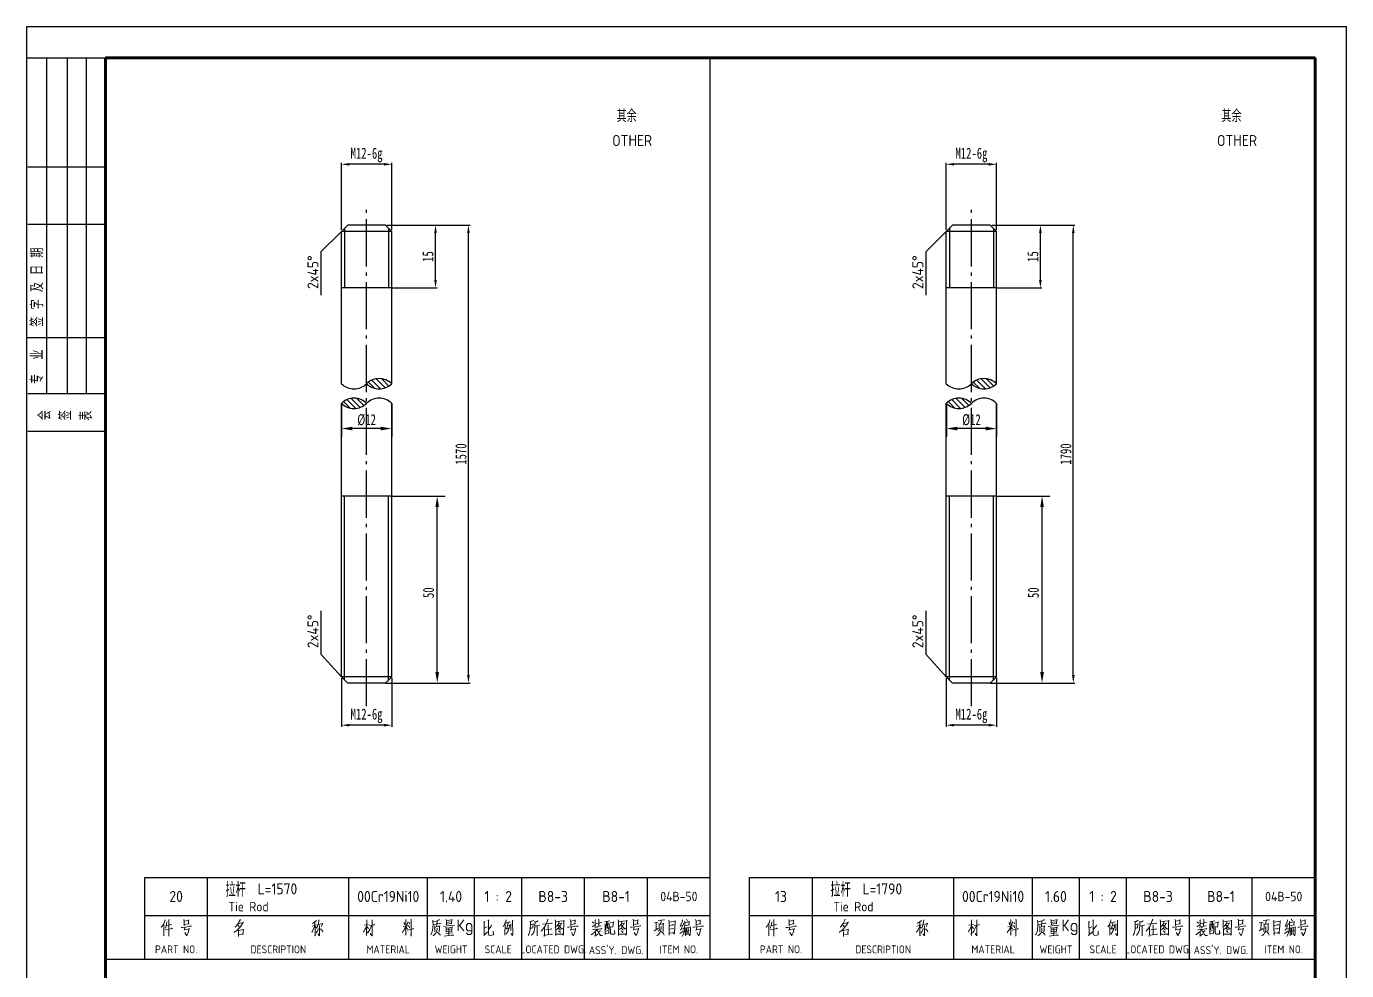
# Model space of a CAD drawing. Extents: x 3752 to 5058, y 2005 to 3221.
# Drawn here: x 4637.6 to 5057.8, y 2298.1 to 2598.7 of the extents above; entities that cross this region are included whole.
import ezdxf
from ezdxf.enums import TextEntityAlignment as Align

# ---------------------------------------------------------------- set-up
doc = ezdxf.new("R2010")
doc.units = 0
doc.linetypes.add('CENTER', pattern=[20, 15, -2, 1, -2])
doc.linetypes.add('DIVIDE', pattern=[18, 10, -2, 1, -2, 1, -2])
doc.layers.get('0').update_dxf_attribs({"linetype": 'CONTINUOUS'})
doc.layers.get('Defpoints').update_dxf_attribs({"linetype": 'CONTINUOUS'})
for name, color, linetype in [('1', 7, 'CONTINUOUS'), ('2', 1, 'CONTINUOUS'), ('3', 2, 'CENTER'), ('4', 6, 'DIVIDE'), ('标注', 7, 'CONTINUOUS')]:
    doc.layers.add(name, color=color, linetype=linetype)
doc.styles.add('ACISOTS', font='isocp.shx', dxfattribs={"height": 1, "bigfont": 'gbcbig.shx'})
doc.styles.add('HZ5', font='GungsuhChe.ttf', dxfattribs={"width": 0.75})
doc.dimstyles.new('2', dxfattribs={"dimtxt": 3.5, "dimasz": 2.5, "dimexe": 0.5, "dimexo": 0.5, "dimtad": 1, "dimdec": 0, "dimlfac": 2, "dimzin": 0, "dimdsep": 46, "dimtxsty": 'HZ5', "dimcen": 0, "dimadec": 0, "dimazin": 0, "dimtfac": 0.857143, "dimtdec": 0, "dimtmove": 0, "dimatfit": 0, "dimfxl": 0, "dimtvp": 1.5, "dimtolj": 1, "dimtzin": 0, "dimarcsym": 0})
doc.dimstyles.new('STANDARD$0', dxfattribs={"dimtxt": 3.5, "dimasz": 3.5, "dimexe": 1.5, "dimexo": 0, "dimgap": 1.2, "dimtad": 1, "dimdec": 4, "dimzin": 0, "dimdsep": 46, "dimtxsty": 'HZ5', "dimcen": 0.09, "dimadec": 0, "dimazin": 0, "dimtfac": 0.857143, "dimtdec": 4, "dimtofl": 0, "dimtmove": 2, "dimatfit": 3, "dimfxl": 0, "dimtolj": 1, "dimtzin": 0, "dimarcsym": 0})

# ---------------------------------------------------------------- blocks, each defined once
blk = doc.blocks.new('*U110')
at = {"color": 7, "lineweight": 0}
for points in [[(716.22, 1178.45), (716.06, 1177.89), (715.83, 1177.37), (715.57, 1176.89), (715.31, 1176.5), (715.12, 1176.24), (714.98, 1176.07)], [(715.83, 1177.23), (715.86, 1174.64), (715.86, 1173.9), (715.86, 1173.38), (715.83, 1173.64), (715.86, 1174.12)], [(716.77, 1177.89), (716.67, 1177.19), (716.55, 1176.58), (716.41, 1176.15), (716.32, 1175.89)], [(716.77, 1176.67), (718.26, 1177.06), (718.11, 1177.06), (717.84, 1176.93)], [(717.39, 1178.62), (717.49, 1178.45), (717.42, 1178.54), (717.45, 1173.34), (717.42, 1173.73), (717.45, 1174.37)], [(721.31, 1176.11), (721.74, 1176.11), (722.58, 1176.19), (724.66, 1176.5), (724.43, 1176.54), (724.1, 1176.45)], [(722.19, 1178.62), (722.32, 1178.1), (722.32, 1176.58), (722.32, 1176.97), (723.88, 1177.19), (723.62, 1177.19), (723.68, 1178.27), (723.71, 1178.45), (723.78, 1178.31), (723.56, 1178.27), (722.32, 1178.1)], [(739.65, 1177.38), (739.75, 1177.34), (741.21, 1177.65), (741.11, 1177.73), (740.85, 1177.3), (740.57, 1176.82), (740.27, 1176.43), (739.95, 1176.04), (739.59, 1175.65), (739.2, 1175.26), (738.78, 1174.92), (738.72, 1174.87), (738.45, 1174.7), (738.19, 1174.48)], [(740.11, 1178.73), (740.07, 1178.43), (739.68, 1177.73), (739.46, 1177.3), (739.2, 1176.91), (738.87, 1176.48), (738.55, 1176.18)], [(739.3, 1176.91), (739.36, 1176.87), (739.72, 1176.48), (739.75, 1176.26), (739.62, 1176.57)], [(763.89, 1176.65), (763.7, 1176.09), (763.47, 1175.61), (763.28, 1175.14), (763.08, 1174.87), (762.86, 1174.53)], [(762.99, 1176.48), (764.48, 1176.87)], [(764.35, 1178.39), (764.28, 1178.21), (763.86, 1177.86), (763.41, 1177.56), (763.02, 1177.38)], [(763.89, 1177.73), (763.93, 1174.31), (763.96, 1173.36), (763.89, 1173.53), (763.93, 1173.92)], [(765.2, 1178.55), (765.17, 1178.34), (765, 1177.43), (764.87, 1176.82), (764.64, 1176.09)], [(765.26, 1176.69), (765.42, 1176.48), (765.36, 1176.52), (765.39, 1174.22), (765.39, 1173.67), (765.36, 1173.36), (764.84, 1174.06), (765.36, 1173.44)], [(764.93, 1177), (766.4, 1177.3), (766.26, 1177.34), (765.98, 1176.39)], [(780.4, 1176.63), (780.08, 1175.98), (779.82, 1175.37), (779.55, 1174.98), (779.27, 1174.55)], [(779.52, 1176.76), (780.98, 1177.02)], [(780.37, 1178.49), (780.4, 1178.27), (780.33, 1173.55), (780.27, 1173.82), (780.37, 1174.64)], [(781.93, 1176.67), (781.67, 1176.07), (781.34, 1175.37), (781.05, 1174.9), (780.86, 1174.55), (780.66, 1174.33)], [(781.25, 1176.72), (782.84, 1176.93), (782.74, 1176.97), (782.54, 1176.89)], [(782.06, 1178.54), (782.09, 1178.31), (782.09, 1173.77), (782.06, 1173.51), (782.03, 1173.43), (781.47, 1174.16), (782.03, 1173.51)], [(791.93, 1176.42), (793.51, 1176.63)], [(792.18, 1177.67), (792.41, 1177.28), (792.44, 1177.11), (792.44, 1176.93)], [(792.8, 1178.62), (792.86, 1178.36), (792.83, 1173.59), (792.77, 1173.86), (792.83, 1174.37)], [(793.42, 1177.89), (793.42, 1177.67), (792.99, 1176.54)], [(793.7, 1176.67), (793.9, 1176.37), (794, 1176.15), (794.03, 1175.94)], [(793.77, 1177.8), (794.03, 1177.37), (794.06, 1177.19)], [(794.48, 1178.66), (794.55, 1178.36), (794.48, 1173.29), (794.42, 1173.68), (794.48, 1174.21)], [(801.4, 1178.39), (801.46, 1177.95), (801.49, 1176.91), (801.46, 1176.26), (801.4, 1175.74), (801.33, 1175.22), (801.21, 1174.66), (801.04, 1174.27), (800.91, 1173.92), (800.75, 1173.71)], [(803.57, 1178.6), (803.48, 1178.47), (803.06, 1178.3), (802.44, 1178.12), (801.53, 1177.91)], [(801.72, 1177.04), (804.06, 1177.43), (803.93, 1177.47), (803.7, 1177.38)], [(801.98, 1176.57), (802.05, 1176.18), (802.05, 1174.66), (802.02, 1174.87), (802.05, 1175.14)], [(802.05, 1176.18), (803.64, 1176.48), (803.54, 1176.57), (803.51, 1176), (803.51, 1175.35), (803.48, 1174.96), (803.41, 1174.66), (803.41, 1174.92), (803.48, 1175.18)], [(802.76, 1178.12), (802.76, 1177.82), (802.63, 1176.26)], [(804.8, 1176.39), (805.97, 1176.57), (808.28, 1176.82)], [(805.65, 1178.64), (805.75, 1178.21), (805.78, 1176.87), (805.68, 1177.08), (807.5, 1177.3), (807.4, 1177.3), (807.5, 1178.6), (807.59, 1178.51), (805.75, 1178.25)], [(805.75, 1177.65), (807.05, 1177.86)], [(811.25, 1178.45), (809.94, 1176.7), (809.5, 1176.7)], [(809.5, 1174.95), (809.5, 1178.45)], [(809.94, 1176.7), (811.25, 1174.95)], [(812.12, 1174.37), (812.56, 1173.79), (813.43, 1173.79), (813.87, 1174.37), (813.87, 1176.7), (813.43, 1177.29), (812.56, 1177.29), (812.12, 1176.7), (812.12, 1175.53), (812.56, 1174.95), (813.87, 1174.95)], [(817.6, 1178), (817.92, 1177.73), (817.72, 1177.82), (817.79, 1173.67), (817.6, 1173.49), (818.83, 1174.66)], [(818.92, 1178.47), (819.19, 1178.16), (819.09, 1178.25), (819.09, 1177.34), (819.09, 1176.43), (819.09, 1175.61), (819.09, 1175), (819.09, 1174.96), (819.09, 1174.79), (819.12, 1173.97), (819.22, 1173.75), (819.34, 1173.62), (819.64, 1173.53), (820.23, 1173.58), (820.65, 1173.71), (820.68, 1173.75), (820.62, 1174.87)], [(819.09, 1175.4), (820.03, 1176.52), (820.19, 1176.91)], [(824.77, 1178.47), (824.73, 1178.25), (824.34, 1177.3), (824.02, 1176.73), (823.76, 1176.22)], [(824.41, 1177.3), (824.38, 1173.62), (824.34, 1173.88), (824.34, 1173.92), (824.38, 1174.31)], [(825.32, 1177.47), (825.35, 1177.38), (825.19, 1176.78), (825.03, 1176.22), (824.87, 1175.83), (824.73, 1175.53)], [(825.32, 1176.65), (825.97, 1176.78), (825.91, 1176.91), (825.84, 1176.43), (825.71, 1176), (825.65, 1175.65), (825.51, 1175.31), (825.35, 1175), (825.19, 1174.66), (825.03, 1174.4), (824.87, 1174.1), (824.73, 1173.97)], [(824.8, 1177.61), (824.87, 1177.56), (824.93, 1177.56), (826.07, 1177.82), (825.97, 1177.82), (825.8, 1177.73)], [(826.75, 1178.43), (826.88, 1178.25), (826.81, 1178.21), (826.84, 1173.92), (826.84, 1173.88), (826.81, 1173.62), (826.75, 1173.53), (826.23, 1174.18), (826.75, 1173.58), (826.81, 1173.75)], [(826.26, 1177.26), (826.33, 1177.17), (826.26, 1177.13), (826.26, 1175.05), (826.23, 1175.26), (826.26, 1175.53)], [(833.42, 1178.39), (833.3, 1178.3), (832.42, 1177.73), (832.35, 1178.08), (832.45, 1177.73), (832.45, 1176.61), (832.42, 1175.91), (832.39, 1175.44), (832.32, 1174.96), (832.22, 1174.53), (832.1, 1174.1), (831.93, 1173.79), (831.8, 1173.53)], [(832.52, 1175.79), (832.58, 1175.83), (833.33, 1175.95), (833.23, 1175.91), (833.33, 1177.26), (833.39, 1177.08), (832.49, 1176.87)], [(834.95, 1178.21), (834.43, 1177.86), (833.95, 1177.73), (833.88, 1178.08), (833.95, 1177.56), (833.92, 1177.04), (833.88, 1176.48), (833.84, 1176), (833.78, 1175.56), (833.72, 1175.09), (833.62, 1174.75), (833.46, 1174.48), (833.3, 1174.18), (833.13, 1173.92), (832.97, 1173.71), (832.81, 1173.53)], [(833.92, 1176.52), (835.37, 1176.78), (835.27, 1176.82), (835.12, 1176.73)], [(834.66, 1176.61), (834.66, 1173.4), (834.62, 1173.62), (834.66, 1173.97)], [(837.97, 1178.73), (837.94, 1178.39), (837.9, 1178.25), (837.58, 1177.38), (837.35, 1176.87), (837.06, 1176.39), (837.03, 1176.3), (836.77, 1175.91), (836.47, 1175.53), (836.18, 1175.18), (835.93, 1174.87)], [(836.35, 1177.08), (839.37, 1177.43), (839.17, 1177.47), (838.87, 1177.34)], [(838.1, 1176.91), (838.17, 1176.69), (838.2, 1173.79)], [(840.4, 1178.51), (840.47, 1177.95), (840.53, 1173.49), (840.5, 1173.97), (842.81, 1173.97), (842.64, 1174.01), (842.31, 1173.97)], [(840.5, 1177.95), (843.23, 1178.21), (843.13, 1178.34), (843.06, 1177.95), (843.03, 1174.06), (843, 1173.62), (842.78, 1173.97)], [(841.41, 1177.26), (841.54, 1177.21), (842.45, 1177.34), (842.35, 1177.47), (841.92, 1176.65), (841.61, 1176.22), (841.31, 1175.87), (841.02, 1175.56), (840.69, 1175.35)], [(841.57, 1177.91), (841.57, 1177.69), (841.28, 1177.04), (840.92, 1176.52), (840.76, 1176.3)], [(841.34, 1176.78), (841.44, 1176.78), (842.45, 1175.65), (842.81, 1175.65), (842.45, 1175.74), (842.28, 1175.83)], [(844.3, 1176.13), (844.72, 1176.13), (845.56, 1176.22), (847.64, 1176.52), (847.42, 1176.57), (847.09, 1176.48)], [(845.17, 1178.64), (845.3, 1178.12), (845.3, 1176.61), (845.3, 1177), (846.86, 1177.21), (846.6, 1177.21), (846.67, 1178.3), (846.7, 1178.47), (846.76, 1178.34), (846.53, 1178.3), (845.3, 1178.12)], [(852.1, 1177.84), (852.68, 1177.45)], [(852.1, 1176.28), (853.06, 1176.93)], [(853.03, 1178.54), (853.14, 1178.36), (853.1, 1178.4), (853.1, 1176.45), (853.06, 1175.85)], [(853.36, 1177.32), (855.24, 1177.62)], [(853.56, 1176.37), (854.98, 1176.58)], [(854.17, 1178.7), (854.27, 1178.49), (854.24, 1178.58), (854.2, 1176.5)], [(856.05, 1177.84), (857.78, 1178.19)], [(856.19, 1177.23), (856.22, 1176.97), (856.25, 1175.41), (856.25, 1174.98), (856.25, 1173.86), (856.22, 1174.16), (857.19, 1174.29), (857.39, 1174.16), (857.45, 1175.33), (857.51, 1177.37), (857.55, 1177.23), (856.22, 1176.97)], [(856.64, 1177.92), (856.64, 1176.93), (856.61, 1176.37), (856.54, 1175.94), (856.47, 1175.55), (856.35, 1175.33)], [(857.06, 1178.01), (857.03, 1175.98), (857.09, 1175.85), (857.25, 1175.8)], [(857.9, 1177.58), (858.98, 1177.76), (858.88, 1177.89), (858.68, 1176.28), (858.75, 1176.28), (857.93, 1176.15), (857.9, 1176.42), (857.9, 1175.98), (857.93, 1174.81), (857.93, 1174.51), (857.97, 1174.33), (858, 1174.16), (858.1, 1174.07), (858.23, 1173.98), (858.42, 1173.94), (858.62, 1173.94), (859.17, 1173.98), (859.3, 1174.07), (859.36, 1174.12), (859.24, 1175.07), (859.3, 1174.12)], [(860.41, 1178.54), (860.47, 1177.97), (860.53, 1173.51), (860.5, 1173.98), (862.81, 1173.98), (862.64, 1174.03), (862.32, 1173.98)], [(860.5, 1177.97), (863.23, 1178.23), (863.13, 1178.36), (863.07, 1177.97), (863.03, 1174.07), (863, 1173.64), (862.77, 1173.98)], [(861.41, 1177.28), (861.54, 1177.23), (862.45, 1177.37), (862.35, 1177.5), (861.93, 1176.67), (861.61, 1176.24), (861.31, 1175.89), (861.02, 1175.59), (860.69, 1175.37)], [(861.57, 1177.92), (861.57, 1177.71), (861.28, 1177.06), (860.92, 1176.54), (860.76, 1176.33)], [(861.34, 1176.8), (861.44, 1176.8), (862.45, 1175.68), (862.81, 1175.68), (862.45, 1175.76), (862.28, 1175.85)], [(864.3, 1176.15), (864.72, 1176.15), (865.56, 1176.24), (867.64, 1176.54), (867.41, 1176.58), (867.09, 1176.5)], [(865.17, 1178.66), (865.3, 1178.15), (865.3, 1176.63), (865.3, 1177.02), (866.86, 1177.23), (866.6, 1177.23), (866.67, 1178.31), (866.7, 1178.49), (866.76, 1178.36), (866.54, 1178.31), (865.3, 1178.15)], [(871.92, 1177.56), (873.05, 1177.77), (872.5, 1177.69), (872.47, 1175.35), (871.85, 1175), (873.18, 1175.79)], [(873.15, 1178.21), (874.12, 1178.39), (875.13, 1178.51), (875.06, 1178.55), (874.9, 1178.51)], [(874.71, 1174.83), (874.71, 1175.22), (874.74, 1175.31), (874.77, 1177.43), (874.9, 1177.26), (873.44, 1177), (873.37, 1177.38), (873.44, 1177.04), (873.44, 1175.91), (873.4, 1175.09), (873.37, 1174.79), (873.37, 1175), (873.4, 1175.48)], [(873.87, 1177.08), (874.09, 1178.04), (874.09, 1178.34)], [(876.53, 1178.34), (876.62, 1177.77), (876.62, 1175.65), (876.65, 1174.22), (876.65, 1173.67), (876.62, 1174.22), (878.08, 1174.36), (877.92, 1174.44), (877.66, 1174.31)], [(876.65, 1177.77), (878.66, 1178.04), (878.57, 1178.16), (878.54, 1177.91), (878.31, 1174.4), (878.31, 1174.1), (878.27, 1173.97), (878.05, 1174.4)], [(876.65, 1176.69), (878.05, 1176.91), (877.92, 1176.96), (877.62, 1176.82)], [(880.9, 1178.51), (880.87, 1178.16), (880.16, 1176.39), (880.13, 1176.52), (880.9, 1176.65)], [(881.17, 1177.43), (881.17, 1177.13), (880.25, 1175.22), (880.19, 1175.31), (881.17, 1175.74)], [(881.52, 1178.04), (881.59, 1177.61), (881.59, 1176.82), (881.52, 1176.13), (881.45, 1175.44), (881.39, 1174.87), (881.26, 1174.4), (881.06, 1173.88), (880.75, 1173.23)], [(881.68, 1177.56), (881.72, 1177.61), (883.18, 1177.86), (883.05, 1178), (882.91, 1176.87), (883.11, 1176.87), (881.62, 1176.61)], [(882.1, 1178.73), (882.4, 1178.25), (882.43, 1178.04)], [(884.19, 1176.13), (884.61, 1176.13), (885.45, 1176.22), (887.52, 1176.52), (887.3, 1176.57), (886.97, 1176.48)], [(885.06, 1178.64), (885.19, 1178.12), (885.19, 1176.61), (885.19, 1177), (886.74, 1177.21), (886.49, 1177.21), (886.55, 1178.3), (886.59, 1178.47), (886.65, 1178.34), (886.42, 1178.3), (885.19, 1178.12)], [(716.25, 1175.33), (718.56, 1175.76), (718.39, 1175.8), (718.11, 1175.68)], [(722.55, 1176.19), (722.32, 1175.16), (722.25, 1175.33), (723.98, 1175.59), (723.88, 1175.76), (723.88, 1175.59), (723.68, 1174.85), (723.56, 1174.37), (723.39, 1173.98), (723.26, 1173.68), (723.17, 1173.47), (723.1, 1173.43), (722.51, 1174.42), (723.13, 1173.51)], [(739.46, 1175.35), (739.53, 1175.22), (739.59, 1174.13), (739.62, 1174.01), (739.62, 1173.23), (739.59, 1173.58), (739.59, 1173.71), (741.18, 1173.92), (741.15, 1173.92), (740.99, 1173.92), (741.15, 1175.53), (741.21, 1175.44), (741.11, 1175.4), (739.56, 1175.14)], [(763.93, 1176.34), (764.35, 1176), (764.45, 1175.83)], [(764.97, 1175.79), (764.93, 1175.56), (764.58, 1174.79), (764.22, 1174.27)], [(765.71, 1175.65), (766.3, 1174.96), (766.4, 1174.61)], [(780.44, 1176.37), (780.89, 1175.85), (780.92, 1175.68)], [(792.77, 1176.37), (792.51, 1175.68), (792.21, 1175.16), (791.96, 1174.81), (791.69, 1174.51)], [(792.83, 1176.15), (793.25, 1175.76), (793.35, 1175.64)], [(793.28, 1175.16), (795.26, 1175.68), (795.13, 1175.72), (794.9, 1175.59)], [(802.76, 1175.83), (802.76, 1175.61), (802.7, 1175.05), (802.6, 1174.7), (802.5, 1174.44), (802.37, 1174.22), (802.21, 1174.01), (801.98, 1173.79), (801.75, 1173.62), (801.59, 1173.53), (801.46, 1173.44)], [(802.79, 1174.57), (803.25, 1174.27), (803.48, 1174.06), (803.67, 1173.83), (803.84, 1173.58)], [(805.03, 1173.32), (806.56, 1173.49), (807.31, 1173.58), (808.09, 1173.58), (807.98, 1173.62), (807.5, 1173.58)], [(805.55, 1174.1), (807.63, 1174.31)], [(805.58, 1176.18), (805.68, 1175.83), (805.71, 1174.79), (805.71, 1174.57), (805.61, 1174.7), (806.62, 1174.83), (807.53, 1174.87), (807.4, 1174.92), (807.56, 1176.26), (807.7, 1176.18), (806.59, 1176), (805.68, 1175.87)], [(806, 1175.35), (807.14, 1175.48)], [(806.56, 1176), (806.56, 1173.49)], [(817.95, 1175.95), (818.67, 1176.22)], [(824.99, 1176), (825.29, 1175.74), (825.35, 1175.53)], [(836.96, 1176.09), (836.96, 1173.83), (836.93, 1173.4), (836.9, 1173.23), (836.9, 1173.58), (836.96, 1174.06)], [(837.22, 1173.67), (839.53, 1173.92), (839.37, 1173.97), (839.33, 1173.97), (839.07, 1173.88)], [(837.39, 1175.31), (837.45, 1175.31), (839.14, 1175.56), (839.07, 1175.65), (838.87, 1175.56)], [(841.38, 1174.96), (841.8, 1174.66), (842, 1174.44)], [(841.5, 1175.7), (841.86, 1175.4), (842.03, 1175.18)], [(845.53, 1176.22), (845.3, 1175.18), (845.24, 1175.35), (846.96, 1175.61), (846.86, 1175.79), (846.86, 1175.61), (846.67, 1174.87), (846.53, 1174.4), (846.37, 1174.01), (846.25, 1173.71), (846.14, 1173.49), (846.08, 1173.44), (845.5, 1174.44), (846.11, 1173.53)], [(853.65, 1175.46), (853.56, 1175.29), (853.2, 1174.85), (852.75, 1174.42), (852.19, 1174.03), (851.77, 1173.73)], [(852.25, 1175.29), (855.21, 1175.64), (855.11, 1175.72), (854.88, 1175.64)], [(853.14, 1174.72), (853.14, 1174.46), (853.1, 1173.34), (853.03, 1173.25), (853.95, 1174.07)], [(853.56, 1176.15), (853.72, 1175.85)], [(853.65, 1175.33), (853.88, 1174.9), (854.14, 1174.42), (854.43, 1173.98), (854.72, 1173.59), (854.82, 1173.51), (855.44, 1173.55), (854.79, 1173.59), (854.63, 1173.77)], [(854.66, 1175.11), (854.63, 1174.98), (854.11, 1174.55)], [(857.09, 1175.11), (856.54, 1174.94)], [(861.38, 1174.98), (861.8, 1174.68), (861.99, 1174.46)], [(861.5, 1175.72), (861.86, 1175.41), (862.03, 1175.2)], [(865.53, 1176.24), (865.3, 1175.2), (865.24, 1175.37), (866.96, 1175.64), (866.86, 1175.8), (866.86, 1175.64), (866.67, 1174.9), (866.54, 1174.42), (866.37, 1174.03), (866.25, 1173.73), (866.15, 1173.51), (866.08, 1173.47), (865.5, 1174.46), (866.11, 1173.55)], [(872.63, 1173.4), (873.05, 1173.67), (873.37, 1173.97), (873.63, 1174.36), (873.9, 1174.83), (873.99, 1175.44), (874.06, 1175.95), (874.06, 1176.39)], [(874.09, 1174.79), (874.51, 1174.44), (874.83, 1174.1), (874.97, 1173.88), (875.06, 1173.58)], [(876.65, 1175.53), (878.02, 1175.7), (877.89, 1175.74), (877.66, 1175.61)], [(881.1, 1174.87), (880, 1174.13)], [(881.59, 1176.09), (881.72, 1175.74), (881.72, 1175.65), (881.78, 1173.44), (881.72, 1173.79), (881.75, 1174.01)], [(881.75, 1175.83), (883.47, 1176.18), (883.34, 1176.26), (883.37, 1176.04), (883.37, 1174.96), (883.34, 1174.31), (883.3, 1173.79), (883.24, 1173.36), (882.95, 1173.79), (883.21, 1173.49)], [(881.98, 1174.83), (883.08, 1175.05)], [(882.2, 1175.83), (882.24, 1173.75)], [(882.69, 1175.91), (882.69, 1173.83)], [(885.42, 1176.22), (885.19, 1175.18), (885.12, 1175.35), (886.85, 1175.61), (886.74, 1175.79), (886.74, 1175.61), (886.55, 1174.87), (886.42, 1174.4), (886.26, 1174.01), (886.13, 1173.71), (886.03, 1173.49), (885.97, 1173.44), (885.39, 1174.44), (886, 1173.53)]]:
    blk.add_lwpolyline(points, dxfattribs=at)
blk = doc.blocks.new('*D118')
at = {"layer": 'Defpoints', "color": 0}
for p in [(4737.92, 2478.71), (4753.9, 2478.69), (4737.92, 2470.67)]:
    blk.add_point(p, dxfattribs=at)
at = {"layer": '标注', "color": 0}
for p, q in [((4737.92, 2478.71), (4737.92, 2468.17)), ((4753.9, 2478.69), (4753.9, 2468.17)), ((4750.4, 2470.67), (4741.42, 2470.67))]:
    blk.add_line(p, q, dxfattribs=at)
for points in [[(4741.42, 2471.25), (4741.42, 2470.08), (4737.92, 2470.67)], [(4750.4, 2471.25), (4750.4, 2470.08), (4753.9, 2470.67)]]:
    blk.add_solid(points, dxfattribs=at)
at = {"layer": '标注', "color": 0, "insert": (4745.91, 2473.42), "char_height": 3.5, "attachment_point": 5, "style": 'HZ5'}
blk.add_mtext('\\A1;%%C12', dxfattribs=at)
blk = doc.blocks.new('*D119')
at = {"layer": 'Defpoints', "color": 0}
for p in [(4737.9, 2391.66), (4753.9, 2391.66), (4737.9, 2376.23)]:
    blk.add_point(p, dxfattribs=at)
at = {"layer": '标注', "color": 0, "lineweight": -2}
for p, q in [((4737.9, 2391.16), (4737.9, 2375.73)), ((4753.9, 2391.16), (4753.9, 2375.73)), ((4751.4, 2376.23), (4740.4, 2376.23))]:
    blk.add_line(p, q, dxfattribs=at)
at = {"layer": '标注', "color": 0}
for points in [[(4740.4, 2376.65), (4740.4, 2375.81), (4737.9, 2376.23)], [(4751.4, 2376.65), (4751.4, 2375.81), (4753.9, 2376.23)]]:
    blk.add_solid(points, dxfattribs=at)
at = {"layer": '标注', "color": 0, "insert": (4745.9, 2379.19), "char_height": 3.5, "attachment_point": 5, "style": 'HZ5'}
blk.add_mtext('\\A1;M12-6g', dxfattribs=at)
blk = doc.blocks.new('*D120')
at = {"layer": 'Defpoints', "color": 0}
for p in [(4737.9, 2554.79), (4737.9, 2533.43), (4753.9, 2533.43)]:
    blk.add_point(p, dxfattribs=at)
at = {"layer": '标注', "color": 0, "lineweight": -2}
for p, q in [((4737.9, 2533.93), (4737.9, 2555.29)), ((4751.4, 2554.79), (4740.4, 2554.79)), ((4753.9, 2533.93), (4753.9, 2555.29))]:
    blk.add_line(p, q, dxfattribs=at)
at = {"layer": '标注', "color": 0}
for points in [[(4740.4, 2555.21), (4740.4, 2554.38), (4737.9, 2554.79)], [(4751.4, 2555.21), (4751.4, 2554.38), (4753.9, 2554.79)]]:
    blk.add_solid(points, dxfattribs=at)
at = {"layer": '标注', "color": 0, "insert": (4745.9, 2557.75), "char_height": 3.5, "attachment_point": 5, "style": 'HZ5'}
blk.add_mtext('\\A1;M12-6g', dxfattribs=at)
blk = doc.blocks.new('*D121')
at = {"layer": 'Defpoints', "color": 0}
for p in [(4753.9, 2449.16), (4768.38, 2449.16), (4751.9, 2389.66)]:
    blk.add_point(p, dxfattribs=at)
at = {"layer": '标注', "color": 0}
for p, q in [((4753.9, 2449.16), (4770.88, 2449.16)), ((4768.38, 2393.16), (4768.38, 2445.66)), ((4751.9, 2389.66), (4770.88, 2389.66))]:
    blk.add_line(p, q, dxfattribs=at)
for points in [[(4767.8, 2445.66), (4768.97, 2445.66), (4768.38, 2449.16)], [(4767.8, 2393.16), (4768.97, 2393.16), (4768.38, 2389.66)]]:
    blk.add_solid(points, dxfattribs=at)
at = {"layer": '标注', "color": 0, "insert": (4765.63, 2418.4), "char_height": 3.5, "attachment_point": 5, "rotation": 90, "style": 'HZ5'}
blk.add_mtext('\\A1;50', dxfattribs=at)
blk = doc.blocks.new('*D122')
at = {"layer": 'Defpoints', "color": 0}
for p in [(4751.9, 2535.43), (4778.32, 2535.43), (4751.9, 2389.66)]:
    blk.add_point(p, dxfattribs=at)
at = {"layer": '标注', "color": 0, "lineweight": -2}
for p, q in [((4752.4, 2535.43), (4778.82, 2535.43)), ((4778.32, 2392.16), (4778.32, 2532.93)), ((4752.4, 2389.66), (4778.82, 2389.66))]:
    blk.add_line(p, q, dxfattribs=at)
at = {"layer": '标注', "color": 0}
for points in [[(4777.91, 2532.93), (4778.74, 2532.93), (4778.32, 2535.43)], [(4777.91, 2392.16), (4778.74, 2392.16), (4778.32, 2389.66)]]:
    blk.add_solid(points, dxfattribs=at)
at = {"layer": '标注', "color": 0, "insert": (4775.95, 2462.54), "char_height": 3.5, "attachment_point": 5, "rotation": 90, "style": 'HZ5'}
blk.add_mtext('\\A1;1570', dxfattribs=at)
blk = doc.blocks.new('*D123')
at = {"layer": 'Defpoints', "color": 0}
for p in [(4751.9, 2535.43), (4767.85, 2535.43), (4753.57, 2515.43)]:
    blk.add_point(p, dxfattribs=at)
at = {"layer": '标注', "color": 0, "lineweight": -2}
for p, q in [((4752.4, 2535.43), (4768.35, 2535.43)), ((4767.85, 2517.93), (4767.85, 2532.93)), ((4754.07, 2515.43), (4768.35, 2515.43))]:
    blk.add_line(p, q, dxfattribs=at)
at = {"layer": '标注', "color": 0}
for points in [[(4767.43, 2532.93), (4768.26, 2532.93), (4767.85, 2535.43)], [(4767.43, 2517.93), (4768.26, 2517.93), (4767.85, 2515.43)]]:
    blk.add_solid(points, dxfattribs=at)
at = {"layer": '标注', "color": 0, "insert": (4765.47, 2525.43), "char_height": 3.5, "attachment_point": 5, "rotation": 90, "style": 'HZ5'}
blk.add_mtext('\\A1;15', dxfattribs=at)
blk = doc.blocks.new('*D136')
at = {"layer": 'Defpoints', "color": 0}
for p in [(4944.4, 2535.43), (4970.82, 2535.43), (4944.4, 2389.66)]:
    blk.add_point(p, dxfattribs=at)
at = {"layer": '标注', "color": 0, "lineweight": -2}
for p, q in [((4944.9, 2535.43), (4971.32, 2535.43)), ((4970.82, 2392.16), (4970.82, 2532.93)), ((4944.9, 2389.66), (4971.32, 2389.66))]:
    blk.add_line(p, q, dxfattribs=at)
at = {"layer": '标注', "color": 0}
for points in [[(4970.41, 2532.93), (4971.24, 2532.93), (4970.82, 2535.43)], [(4970.41, 2392.16), (4971.24, 2392.16), (4970.82, 2389.66)]]:
    blk.add_solid(points, dxfattribs=at)
at = {"layer": '标注', "color": 0, "insert": (4968.45, 2462.54), "char_height": 3.5, "attachment_point": 5, "rotation": 90, "style": 'HZ5'}
blk.add_mtext('\\A1;1790', dxfattribs=at)
blk = doc.blocks.new('*D135')
at = {"layer": 'Defpoints', "color": 0}
for p in [(4946.4, 2449.16), (4960.88, 2449.16), (4944.4, 2389.66)]:
    blk.add_point(p, dxfattribs=at)
at = {"layer": '标注', "color": 0}
for p, q in [((4946.4, 2449.16), (4963.38, 2449.16)), ((4960.88, 2393.16), (4960.88, 2445.66)), ((4944.4, 2389.66), (4963.38, 2389.66))]:
    blk.add_line(p, q, dxfattribs=at)
for points in [[(4960.3, 2445.66), (4961.47, 2445.66), (4960.88, 2449.16)], [(4960.3, 2393.16), (4961.47, 2393.16), (4960.88, 2389.66)]]:
    blk.add_solid(points, dxfattribs=at)
at = {"layer": '标注', "color": 0, "insert": (4958.13, 2418.4), "char_height": 3.5, "attachment_point": 5, "rotation": 90, "style": 'HZ5'}
blk.add_mtext('\\A1;50', dxfattribs=at)
blk = doc.blocks.new('*D133')
at = {"layer": 'Defpoints', "color": 0}
for p in [(4930.4, 2391.66), (4946.4, 2391.66), (4930.4, 2376.23)]:
    blk.add_point(p, dxfattribs=at)
at = {"layer": '标注', "color": 0, "lineweight": -2}
for p, q in [((4930.4, 2391.16), (4930.4, 2375.73)), ((4946.4, 2391.16), (4946.4, 2375.73)), ((4943.9, 2376.23), (4932.9, 2376.23))]:
    blk.add_line(p, q, dxfattribs=at)
at = {"layer": '标注', "color": 0}
for points in [[(4932.9, 2376.65), (4932.9, 2375.81), (4930.4, 2376.23)], [(4943.9, 2376.65), (4943.9, 2375.81), (4946.4, 2376.23)]]:
    blk.add_solid(points, dxfattribs=at)
at = {"layer": '标注', "color": 0, "insert": (4938.4, 2379.19), "char_height": 3.5, "attachment_point": 5, "style": 'HZ5'}
blk.add_mtext('\\A1;M12-6g', dxfattribs=at)
blk = doc.blocks.new('*D132')
at = {"layer": 'Defpoints', "color": 0}
for p in [(4930.42, 2478.71), (4946.4, 2478.69), (4930.42, 2470.67)]:
    blk.add_point(p, dxfattribs=at)
at = {"layer": '标注', "color": 0}
for p, q in [((4930.42, 2478.71), (4930.42, 2468.17)), ((4946.4, 2478.69), (4946.4, 2468.17)), ((4942.9, 2470.67), (4933.92, 2470.67))]:
    blk.add_line(p, q, dxfattribs=at)
for points in [[(4933.92, 2471.25), (4933.92, 2470.08), (4930.42, 2470.67)], [(4942.9, 2471.25), (4942.9, 2470.08), (4946.4, 2470.67)]]:
    blk.add_solid(points, dxfattribs=at)
at = {"layer": '标注', "color": 0, "insert": (4938.41, 2473.42), "char_height": 3.5, "attachment_point": 5, "style": 'HZ5'}
blk.add_mtext('\\A1;%%C12', dxfattribs=at)
blk = doc.blocks.new('*D134')
at = {"layer": 'Defpoints', "color": 0}
for p in [(4930.4, 2554.79), (4930.4, 2533.43), (4946.4, 2533.43)]:
    blk.add_point(p, dxfattribs=at)
at = {"layer": '标注', "color": 0, "lineweight": -2}
for p, q in [((4930.4, 2533.93), (4930.4, 2555.29)), ((4943.9, 2554.79), (4932.9, 2554.79)), ((4946.4, 2533.93), (4946.4, 2555.29))]:
    blk.add_line(p, q, dxfattribs=at)
at = {"layer": '标注', "color": 0}
for points in [[(4932.9, 2555.21), (4932.9, 2554.38), (4930.4, 2554.79)], [(4943.9, 2555.21), (4943.9, 2554.38), (4946.4, 2554.79)]]:
    blk.add_solid(points, dxfattribs=at)
at = {"layer": '标注', "color": 0, "insert": (4938.4, 2557.75), "char_height": 3.5, "attachment_point": 5, "style": 'HZ5'}
blk.add_mtext('\\A1;M12-6g', dxfattribs=at)
blk = doc.blocks.new('*D137')
at = {"layer": 'Defpoints', "color": 0}
for p in [(4944.4, 2535.43), (4960.35, 2535.43), (4946.07, 2515.43)]:
    blk.add_point(p, dxfattribs=at)
at = {"layer": '标注', "color": 0, "lineweight": -2}
for p, q in [((4944.9, 2535.43), (4960.85, 2535.43)), ((4960.35, 2517.93), (4960.35, 2532.93)), ((4946.57, 2515.43), (4960.85, 2515.43))]:
    blk.add_line(p, q, dxfattribs=at)
at = {"layer": '标注', "color": 0}
for points in [[(4959.93, 2532.93), (4960.76, 2532.93), (4960.35, 2535.43)], [(4959.93, 2517.93), (4960.76, 2517.93), (4960.35, 2515.43)]]:
    blk.add_solid(points, dxfattribs=at)
at = {"layer": '标注', "color": 0, "insert": (4957.97, 2525.43), "char_height": 3.5, "attachment_point": 5, "rotation": 90, "style": 'HZ5'}
blk.add_mtext('\\A1;15', dxfattribs=at)

msp = doc.modelspace()

# ---------------------------------------------------------------- hatches: boundary and pattern name
at = {"layer": '1'}
h = msp.add_hatch(dxfattribs=at)
h.set_pattern_fill('ANSI31', color=256, scale=10, angle=90, style=0)
h.set_pattern_definition([(135, (3623.5684, 824.1064), (-0.8838835, -0.8838835), [])])
h.paths.add_polyline_path([(4737.918, 2478.709, 0.4117746), (4745.899, 2478.69, 0.4090702)])
h.paths.add_polyline_path([(4745.899, 2484.931, 0.4090702), (4753.88, 2484.912, 0.4117746)])
h = msp.add_hatch(dxfattribs=at)
h.set_pattern_fill('ANSI31', color=256, scale=10, angle=90, style=0)
h.set_pattern_definition([(135, (3816.0684, 824.1064), (-0.8838835, -0.8838835), [])])
h.paths.add_polyline_path([(4930.418, 2478.709, 0.4117746), (4938.399, 2478.69, 0.4090702)])
h.paths.add_polyline_path([(4938.399, 2484.931, 0.4090702), (4946.38, 2484.912, 0.4117746)])

# ---------------------------------------------------------------- linework, layer by layer
for p, q in [((4637.796, 2598.696), (5057.796, 2598.696)), ((4637.796, 2004.696), (4637.796, 2598.696)), ((4637.796, 2004.696), (4637.796, 2598.696)), ((5057.796, 2004.696), (5057.796, 2598.696)), ((4637.796, 2588.696), (4662.893, 2588.696)), ((4644.175, 2481.685), (4644.175, 2588.696)), ((4650.704, 2481.685), (4650.704, 2588.696)), ((4656.798, 2481.685), (4656.798, 2588.696)), ((4855.296, 2301.696), (4855.296, 2588.696)), ((4662.893, 2553.896), (4638.081, 2553.896)), ((4662.893, 2535.625), (4638.081, 2535.625)), ((4738.899, 2534.428), (4738.899, 2515.428)), ((4752.899, 2534.428), (4752.899, 2515.428)), ((4931.399, 2534.428), (4931.399, 2515.428)), ((4945.399, 2534.428), (4945.399, 2515.428)), ((4662.893, 2499.52), (4637.645, 2499.52)), ((4662.893, 2481.685), (4638.081, 2481.685)), ((4662.893, 2469.685), (4638.081, 2469.685)), ((4738.899, 2390.659), (4738.899, 2449.159)), ((4752.899, 2390.659), (4752.899, 2449.159)), ((4931.399, 2390.659), (4931.399, 2449.159)), ((4945.399, 2390.659), (4945.399, 2449.159)), ((4675.296, 2315.696), (4855.296, 2315.696)), ((4867.796, 2315.696), (5047.796, 2315.696)), ((4662.796, 2301.696), (5047.796, 2301.696))]:
    msp.add_line(p, q, dxfattribs=at)
at = {"layer": '2'}
for p, q in [((4739.899, 2535.428), (4737.899, 2533.428)), ((4751.899, 2535.428), (4739.899, 2535.428)), ((4751.899, 2535.428), (4753.899, 2533.428)), ((4932.399, 2535.428), (4930.399, 2533.428)), ((4944.399, 2535.428), (4932.399, 2535.428)), ((4944.399, 2535.428), (4946.399, 2533.428)), ((4753.899, 2533.428), (4737.899, 2533.428)), ((4737.899, 2484.931), (4737.899, 2533.428)), ((4753.899, 2484.894), (4753.899, 2533.428)), ((4930.399, 2484.931), (4930.399, 2533.428)), ((4946.399, 2533.428), (4930.399, 2533.428)), ((4946.399, 2484.894), (4946.399, 2533.428)), ((4753.899, 2515.428), (4737.899, 2515.428)), ((4946.399, 2515.428), (4930.399, 2515.428)), ((4737.899, 2391.659), (4737.899, 2478.728)), ((4753.899, 2391.659), (4753.899, 2478.69)), ((4930.399, 2391.659), (4930.399, 2478.728)), ((4946.399, 2391.659), (4946.399, 2478.69)), ((4753.899, 2449.159), (4737.899, 2449.159)), ((4946.399, 2449.159), (4930.399, 2449.159)), ((4753.899, 2391.659), (4737.899, 2391.659)), ((4739.899, 2389.659), (4737.899, 2391.659)), ((4753.899, 2391.659), (4751.899, 2389.659)), ((4946.399, 2391.659), (4930.399, 2391.659)), ((4932.399, 2389.659), (4930.399, 2391.659)), ((4946.399, 2391.659), (4944.399, 2389.659)), ((4751.899, 2389.659), (4739.899, 2389.659)), ((4944.399, 2389.659), (4932.399, 2389.659)), ((4675.296, 2301.696), (4675.296, 2327.696)), ((4675.296, 2327.696), (4855.296, 2327.696)), ((4695.296, 2301.696), (4695.296, 2327.696)), ((4740.296, 2301.696), (4740.296, 2327.696)), ((4765.296, 2301.696), (4765.296, 2327.696)), ((4780.296, 2301.696), (4780.296, 2327.696)), ((4795.296, 2301.696), (4795.296, 2327.696)), ((4815.296, 2301.696), (4815.296, 2327.696)), ((4835.296, 2301.696), (4835.296, 2327.696)), ((4855.296, 2301.696), (4855.296, 2327.696)), ((4867.796, 2327.696), (5047.796, 2327.696)), ((4867.796, 2301.696), (4867.796, 2327.696)), ((4887.796, 2301.696), (4887.796, 2327.696)), ((4932.796, 2301.696), (4932.796, 2327.696)), ((4957.796, 2301.696), (4957.796, 2327.696)), ((4972.796, 2301.696), (4972.796, 2327.696)), ((4987.796, 2301.696), (4987.796, 2327.696)), ((5007.796, 2301.696), (5007.796, 2327.696)), ((5027.796, 2301.696), (5027.796, 2327.696)), ((5047.796, 2301.696), (5047.796, 2327.696)), ((4675.296, 2301.696), (4855.296, 2301.696)), ((4867.796, 2301.696), (5047.796, 2301.696))]:
    msp.add_line(p, q, dxfattribs=at)
at = {"layer": '2', "const_width": 0.9}
for points in [[(4662.796, 2588.696), (5047.796, 2588.696)], [(4662.796, 2014.696), (4662.796, 2588.696)], [(5047.796, 2014.696), (5047.796, 2588.696)]]:
    msp.add_lwpolyline(points, dxfattribs=at)
at = {"layer": '3'}
for p, q in [((4745.899, 2382.295), (4745.899, 2541.391)), ((4938.399, 2382.295), (4938.399, 2541.391))]:
    msp.add_line(p, q, dxfattribs=at)
at = {"layer": '4'}
for centre, radius, start, end in [((4741.899, 2488.983), 5.694, 225.37137, 314.62863), ((4749.88, 2480.898), 5.667, 44.83722, 134.62863), ((4749.899, 2488.983), 5.694, 225.37137, 314.62863), ((4934.399, 2488.983), 5.694, 225.37137, 314.62863), ((4942.38, 2480.898), 5.667, 44.83722, 134.62863), ((4942.399, 2488.983), 5.694, 225.37137, 314.62863), ((4741.899, 2474.638), 5.694, 45.37137, 134.62863), ((4749.899, 2474.638), 5.694, 45.37137, 134.62863), ((4934.399, 2474.638), 5.694, 45.37137, 134.62863), ((4942.399, 2474.638), 5.694, 45.37137, 134.62863), ((4741.917, 2482.724), 5.667, 224.83722, 314.62863), ((4934.417, 2482.724), 5.667, 224.83722, 314.62863)]:
    msp.add_arc(centre, radius, start, end, dxfattribs=at)
at = {"layer": '标注'}
for p, q in [((4737.89, 2533.424), (4731.392, 2526.925)), ((4930.39, 2533.424), (4923.892, 2526.925)), ((4731.392, 2526.925), (4731.392, 2513.162)), ((4923.892, 2526.925), (4923.892, 2513.162)), ((4731.392, 2412.586), (4731.392, 2398.823)), ((4923.892, 2412.586), (4923.892, 2398.823)), ((4737.89, 2391.659), (4731.392, 2398.823)), ((4930.39, 2391.659), (4923.892, 2398.823))]:
    msp.add_line(p, q, dxfattribs=at)

# ---------------------------------------------------------------- block references
at = {"layer": '1'}
for p in [(3965.572, 1135.767), (4158.072, 1135.767)]:
    msp.add_blockref('*U110', p, dxfattribs=at)

# ---------------------------------------------------------------- texts
at = {"style": 'ACISOTS'}
for p in [(4823.19, 2568.207), (5015.69, 2568.207)]:
    msp.add_text(' 其余', height=4, dxfattribs=at).set_placement(p)
for p in [(4845.296, 2321.696), (5037.796, 2321.696)]:
    msp.add_text('04B-50', height=3, dxfattribs=at).set_placement(p, align=Align.MIDDLE)
at = {"linetype": 'ByBlock', "char_height": 3.5, "attachment_point": 5, "rotation": 90, "style": 'ACISOTS'}
for insert in [(4728.844, 2520.451), (4921.344, 2520.451), (4728.844, 2406.113), (4921.344, 2406.113)]:
    msp.add_mtext('2x45%%d', dxfattribs=dict(at, insert=insert))
at = {"layer": '1', "style": 'ACISOTS'}
for s, height, p in [('OTHER', 3.5, (4824.055, 2560.617)), ('OTHER', 3.5, (5016.555, 2560.617)), ('Tie Rod', 3, (4701.934, 2316.985)), ('Tie Rod', 3, (4894.434, 2316.985))]:
    msp.add_text(s, height=height, dxfattribs=at).set_placement(p)
for s, p in [('签 字 及 日 期', (4643.026, 2503.109)), ('专  业', (4643.026, 2484.838)), ('会', (4645.396, 2473.335)), ('签', (4651.998, 2473.335)), ('表', (4658.6, 2473.166))]:
    msp.add_text(s, height=4, rotation=90, dxfattribs=at).set_placement(p)
for s, height, p in [('20', 3.5, (4685.296, 2321.696)), ('拉杆', 4.5, (4704.231, 2324.117)), ('L=1570', 3.5, (4717.537, 2324.117)), ('00Cr19Ni10', 3.5, (4752.796, 2321.696)), ('1.40', 3.5, (4772.796, 2321.696)), ('1 : 2', 3.5, (4787.796, 2321.696)), ('B8-3', 3.5, (4805.296, 2321.696)), ('B8-1', 3.5, (4825.296, 2321.696)), ('13', 3.5, (4877.796, 2321.696)), ('拉杆', 4.5, (4896.731, 2324.117)), ('L=1790', 3.5, (4910.037, 2324.117)), ('00Cr19Ni10', 3.5, (4945.296, 2321.696)), ('1.60', 3.5, (4965.296, 2321.696)), ('1 : 2', 3.5, (4980.296, 2321.696)), ('B8-3', 3.5, (4997.796, 2321.696)), ('B8-1', 3.5, (5017.796, 2321.696)), ('PART NO.', 2.5, (4685.296, 2304.868)), ('DESCRIPTION', 2.5, (4717.796, 2304.868)), ('MATERIAL', 2.5, (4752.796, 2304.868)), ('WEIGHT', 2.5, (4772.796, 2304.868)), ('SCALE', 2.5, (4787.796, 2304.868)), ('LOCATED DWG.', 2.5, (4805.296, 2304.868)), ("ASS'Y. DWG.", 2.5, (4825.296, 2304.868)), ('ITEM NO.', 2.5, (4845.296, 2304.868)), ('PART NO.', 2.5, (4877.796, 2304.868)), ('DESCRIPTION', 2.5, (4910.296, 2304.868)), ('MATERIAL', 2.5, (4945.296, 2304.868)), ('WEIGHT', 2.5, (4965.296, 2304.868)), ('SCALE', 2.5, (4980.296, 2304.868)), ('LOCATED DWG.', 2.5, (4997.796, 2304.868)), ("ASS'Y. DWG.", 2.5, (5017.796, 2304.868)), ('ITEM NO.', 2.5, (5037.796, 2304.868))]:
    msp.add_text(s, height=height, dxfattribs=at).set_placement(p, align=Align.MIDDLE)

# ---------------------------------------------------------------- dimensions: what is measured, and where the dimension line sits
at = {"layer": '标注'}
for base, p1, p2, angle, text, picture, middle in [((4737.899, 2554.793), (4753.899, 2533.428), (4737.899, 2533.428), 180, 'M12-6g', '*D120', (4745.899, 2557.751)), ((4930.399, 2554.793), (4946.399, 2533.428), (4930.399, 2533.428), 180, 'M12-6g', '*D134', (4938.399, 2557.751)), ((4778.324, 2535.428), (4751.899, 2389.659), (4751.899, 2535.428), 90, '1570', '*D122', (4775.949, 2462.544)), ((4767.848, 2535.428), (4753.565, 2515.428), (4751.899, 2535.428), 90, '15', '*D123', (4765.473, 2525.428)), ((4970.824, 2535.428), (4944.399, 2389.659), (4944.399, 2535.428), 90, '1790', '*D136', (4968.449, 2462.544)), ((4960.348, 2535.428), (4946.065, 2515.428), (4944.399, 2535.428), 90, '15', '*D137', (4957.973, 2525.428)), ((4737.899, 2376.229), (4753.899, 2391.659), (4737.899, 2391.659), 180, 'M12-6g', '*D119', (4745.899, 2379.188)), ((4930.399, 2376.229), (4946.399, 2391.659), (4930.399, 2391.659), 180, 'M12-6g', '*D133', (4938.399, 2379.188))]:
    dim = msp.add_linear_dim(base=base, p1=p1, p2=p2, angle=angle, text=text, dimstyle='2', override={"dimtxsty": 'ACISOTS'}, dxfattribs=at)
    dim.commit()
    dim.dimension.update_dxf_attribs({"geometry": picture, "text_midpoint": middle})
for base, p1, p2, angle, text, picture, middle in [((4737.918, 2470.667), (4753.899, 2478.69), (4737.918, 2478.709), 180, '%%C12', '*D118', (4745.908, 2470.667)), ((4930.418, 2470.667), (4946.399, 2478.69), (4930.418, 2478.709), 180, '%%C12', '*D132', (4938.408, 2470.667)), ((4768.385, 2449.159), (4751.899, 2389.659), (4753.899, 2449.159), 90, '50', '*D121', (4768.385, 2418.399)), ((4960.885, 2449.159), (4944.399, 2389.659), (4946.399, 2449.159), 90, '50', '*D135', (4960.885, 2418.399))]:
    dim = msp.add_linear_dim(base=base, p1=p1, p2=p2, angle=angle, text=text, dimstyle='STANDARD$0', override={"dimexe": 2.5, "dimgap": 1, "dimdec": 0, "dimlfac": 2, "dimtxsty": 'ACISOTS', "dimtix": 1, "dimtofl": 1, "dimtmove": 0, "dimatfit": 0}, dxfattribs=at)
    dim.commit()
    dim.dimension.update_dxf_attribs({"geometry": picture, "text_midpoint": middle, "dimtype": 160})

doc.saveas('drawing.dxf')
